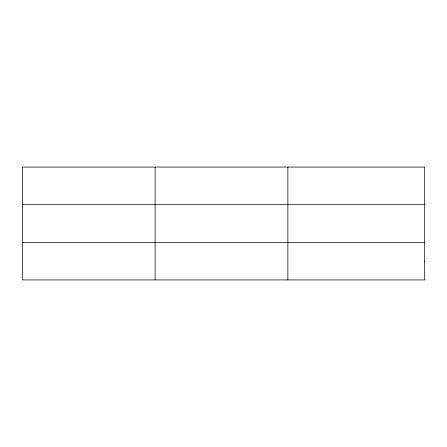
<?xml version="1.0" encoding="UTF-8"?>
<svg xmlns="http://www.w3.org/2000/svg" width="447" height="447" viewBox="0 0 447 447"><rect width="100%" height="100%" fill="white"/><g stroke="black" fill="none" stroke-linecap="round" stroke-linejoin="round"><path stroke-width="0.67" d="M155.109 167.083L155.109 279.917M287.868 167.083L287.868 279.917M22.35 204.318L424.65 204.318M22.35 242.682L424.65 242.682M424.65 261.299L424.65 279.917L22.35 279.917L22.35 167.083L424.65 167.083L424.65 261.299"/></g></svg>
